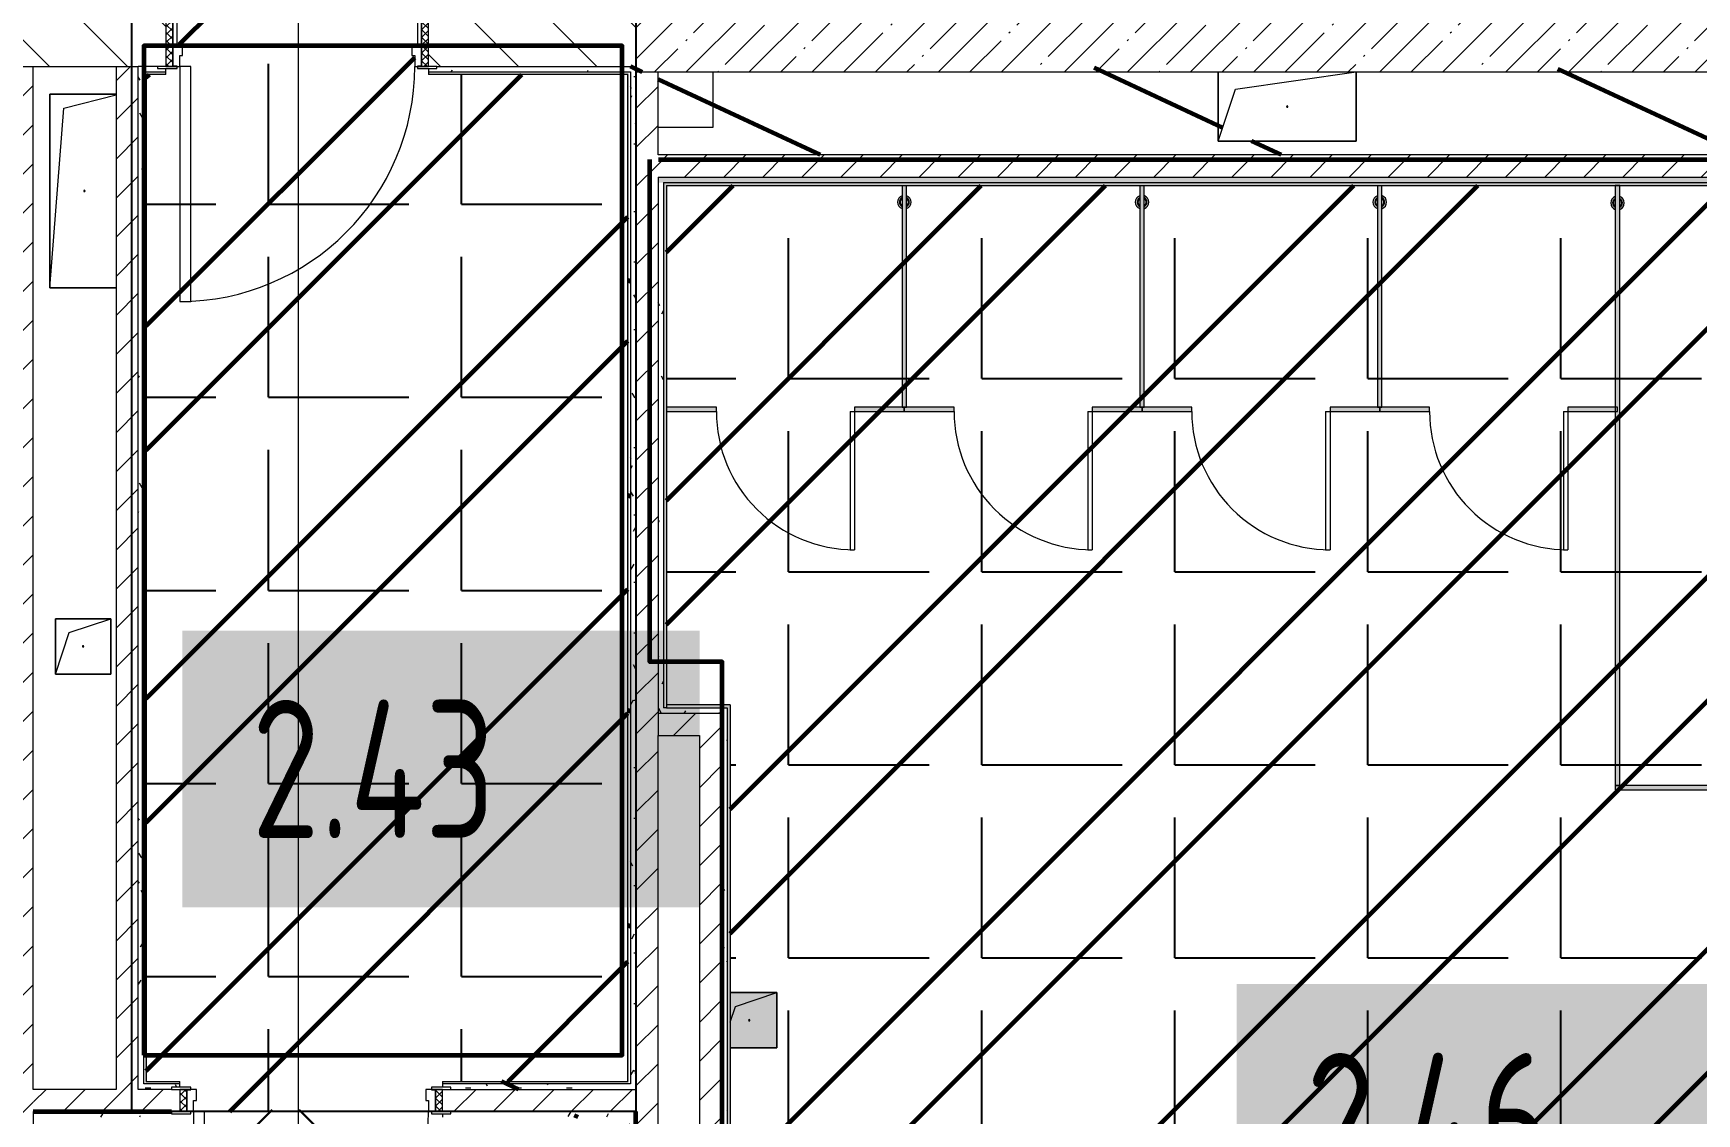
# Model space of a CAD drawing. Header units: millimetres. Extents: x -164500 to 426394, y -51911 to 102118.
# Drawn here: x 258522 to 264540, y 6611 to 10519 of the extents above; entities that cross this region are included whole.
import ezdxf
from ezdxf import colors
from ezdxf.entities.mleader import LeaderData, LeaderLine
from ezdxf.math import Vec2, Vec3

# ---------------------------------------------------------------- set-up
doc = ezdxf.new("R2010")
doc.units = ezdxf.units.MM
doc.linetypes.add('Осевая', pattern=[6350, 1270, -952.5, 3175, -952.5])
for name, color, linetype, lineweight in [('0) шлифовка', 5, 'Continuous', 60), ('1.4) Плинтус ПЛ-4', 6, 'Continuous', 60), ('196 1-3 этаж гидро изол', 6, 'Continuous', 60), ('5.2) Л-1 Линолеум', 100, 'Continuous', 30), ('9.1) Рулон', 30, 'Continuous', 30), ('A-DOOR-2', 7, 'Continuous', 5), ('A-DOOR-FRAM-2', 7, 'Continuous', 5), ('A-FLOR', 7, 'Continuous', 9), ('A-GENM', 7, 'Continuous', 9), ('A-GENM-1', 7, 'Continuous', 20), ('A-WALL', 7, 'Continuous', 5), ('I-WALL', 7, 'Continuous', 5), ('Оси', 7, 'Continuous', 9), ('Оси-2', 7, 'Осевая', 9)]:
    doc.layers.add(name, color=color, linetype=linetype, lineweight=lineweight)
doc.layers.add('1.2) плитка КР3', color=160, linetype='Continuous')
doc.layers.add('A-AREA-PATT-2', color=7, linetype='Continuous', lineweight=5, true_color=0xcde0ef, transparency=1)
for name, color, linetype, lineweight, true_color in [('A-DOOR-1', 7, 'Continuous', 5, 0xc0c0c0), ('A-DOOR-FRAM-1', 7, 'Continuous', 5, 0xc0c0c0), ('A-WALL-1', 9, 'Continuous', 5, 0x808080), ('A-WALL-FNSH-1', 9, 'Continuous', 5, 0x808080)]:
    doc.layers.add(name, color=color, linetype=linetype, lineweight=lineweight, true_color=true_color)
doc.styles.add('СПДС', font='ГОСТ тип А.ttf', dxfattribs={"width": 0.9})
pattern_1 = [(45, (148772.12, -0.94), (-70.71068, 70.71068), [])]
pattern_2 = [(0, (148772.123, -0.94), (243.84, 60.96), [20.117, -162.763, 20.117, -162.763, -975.36]), (0, (148772.123, -0.94), (243.84, 60.96), [-365.76, 20.117, -345.643, 20.117, -162.763, -426.72]), (0, (148772.123, -0.94), (243.84, 60.96), [-914.4, 20.117, -101.803, 20.117, -284.683]), (120, (148863.563, 29.54), (-174.71291, 180.691634), [20.117, -162.763, 20.117, -162.763, -975.36]), (120, (148863.563, 29.54), (-174.71291, 180.691634), [-365.76, 20.117, -345.643, 20.117, -162.763, -426.72]), (120, (148863.563, 29.54), (-174.71291, 180.691634), [-914.4, 20.117, -101.803, 20.117, -284.683]), (240, (148894.043, 151.46), (-69.12709, -241.651634), [20.117, -162.763, 20.117, -162.763, -975.36]), (240, (148894.043, 151.46), (-69.12709, -241.651634), [-365.76, 20.117, -345.643, 20.117, -162.763, -426.72]), (240, (148894.043, 151.46), (-69.12709, -241.651634), [-914.4, 20.117, -101.803, 20.117, -284.683])]

# ---------------------------------------------------------------- blocks, each defined once
blk = doc.blocks.new('GM_Отверстие прямоугольное _в плите_ - Отверстие-V354-Объем проектирования 2 этажа')
at = {"layer": 'A-GENM'}
for p, q in [((-250, -125), (-250, 125)), ((-250, 125), (-250, -125)), ((-187.5, 62.5), (250, 125)), ((250, 125), (250, -125)), ((250, -125), (250, 125)), ((-250, -125), (-187.5, 62.5)), ((250, -125), (-250, -125)), ((-250, -125), (250, -125))]:
    blk.add_line(p, q, dxfattribs=at)
for start, end in [(360, 180), (180, 360)]:
    blk.add_arc((0, 0), 2.5, start, end, dxfattribs=at)
blk = doc.blocks.new('GM_Отверстие прямоугольное _в плите_ - Отверстие-21985682-Объем проектирования 2 этажа')
at = {"layer": 'A-GENM'}
for p, q in [((-125, -350), (-125, 350)), ((-125, 350), (115, 350)), ((115, 350), (-125, 350)), ((-125, 350), (-125, -350)), ((-75, 300), (115, 347.5)), ((-125, -350), (-75, 300)), ((115, -350), (-125, -350)), ((-125, -350), (115, -350))]:
    blk.add_line(p, q, dxfattribs=at)
for start, end in [(360, 180), (180, 360)]:
    blk.add_arc((0, 0), 2.5, start, end, dxfattribs=at)
blk = doc.blocks.new('GM_Отверстие прямоугольное _в плите_ - Отверстие-21604341-Объем проектирования 2 этажа')
at = {"layer": 'A-GENM'}
for p, q in [((-100, -100), (-100, 100)), ((-100, 100), (100, 100)), ((100, 100), (-100, 100)), ((-100, 100), (-100, -100)), ((-50, 50), (100, 100)), ((100, 100), (100, -100)), ((100, -100), (100, 100)), ((-100, -100), (-50, 50)), ((100, -100), (-100, -100)), ((-100, -100), (100, -100))]:
    blk.add_line(p, q, dxfattribs=at)
for start, end in [(360, 180), (180, 360)]:
    blk.add_arc((0, 0), 2.5, start, end, dxfattribs=at)
blk = doc.blocks.new('GM_Отверстие прямоугольное _в плите_ - Отверстие-V386-Объем проектирования 2 этажа')
at = {"layer": 'A-GENM'}
for p, q in [((-69, 100), (100, 100)), ((100, 100), (-69, 100)), ((-50, 50), (100, 100)), ((100, 100), (100, -100)), ((100, -100), (100, 100)), ((-69, -7), (-50, 50)), ((100, -100), (-69, -100)), ((-69, -100), (100, -100))]:
    blk.add_line(p, q, dxfattribs=at)
for start, end in [(360, 180), (180, 360)]:
    blk.add_arc((0, 0), 2.5, start, end, dxfattribs=at)
blk = doc.blocks.new('131_Сантехническая перегородка_Дверь 5 - СД-1-V491-Объем проектирования 2 этажа')
at = {"layer": 'A-GENM'}
for points in [[(70, 8), (70, -8), (250, -8), (250, 8), (77.3, 8)], [(920.9, 8), (750, 8), (750, -8), (930, -8), (930, 8)]]:
    blk.add_hatch(color=256, dxfattribs=at).paths.add_polyline_path(points)
at = {"layer": 'A-DOOR-1'}
for p, q in [((266, 508), (250, 508)), ((250, 8), (250, 508)), ((266, 8), (266, 508)), ((266, 8), (250, 8))]:
    blk.add_line(p, q, dxfattribs=at)
blk.add_arc((250, 8), 500, 360, 90, dxfattribs=at)
at = {"layer": 'A-GENM-1'}
for p, q in [((250, 8), (70, 8)), ((70, 8), (70, -8)), ((250, -8), (250, 8)), ((930, 8), (750, 8)), ((750, 8), (750, -8)), ((930, -8), (930, 8)), ((70, -8), (250, -8)), ((750, -8), (930, -8))]:
    blk.add_line(p, q, dxfattribs=at)
blk = doc.blocks.new('131_Сантехническая перегородка_Дверь 5 - СД-1-V492-Объем проектирования 2 этажа')
at = {"layer": 'A-GENM'}
for points in [[(78, 8), (78, -8), (250, -8), (250, 8), (148.3, 8)], [(750, 8), (750, -8), (930, -8), (930, 8), (921.6, 8)]]:
    blk.add_hatch(color=256, dxfattribs=at).paths.add_polyline_path(points)
at = {"layer": 'A-DOOR-1'}
for p, q in [((266, 508), (250, 508)), ((250, 8), (250, 508)), ((266, 8), (266, 508)), ((266, 8), (250, 8))]:
    blk.add_line(p, q, dxfattribs=at)
blk.add_arc((250, 8), 500, 360, 90, dxfattribs=at)
at = {"layer": 'A-GENM-1'}
for p, q in [((250, 8), (70, 8)), ((70, 8), (70, -8)), ((250, -8), (250, 8)), ((930, 8), (750, 8)), ((750, 8), (750, -8)), ((930, -8), (930, 8)), ((70, -8), (250, -8)), ((750, -8), (930, -8))]:
    blk.add_line(p, q, dxfattribs=at)
blk = doc.blocks.new('131_Сантехническая перегородка 6 - СП-1-30839354-Объем проектирования 2 этажа')
at = {"layer": 'A-GENM'}
blk.add_hatch(color=256, dxfattribs=at).paths.add_polyline_path([(800, -8), (800, 8), (0, 8), (0, -8), (143.7, -8)])
at = {"layer": 'A-GENM', "flags": 128}
for points in [[(71.5, 8), (71.1, 8.5), (70.8, 9), (70.4, 9.5), (70, 9.9), (69.6, 10.4), (69.2, 10.8), (68.8, 11.2), (68.3, 11.6), (67.8, 12), (67.3, 12.3), (66.8, 12.7), (66.3, 13), (65.8, 13.3), (65.3, 13.6), (64.7, 13.8), (64.2, 14), (63.6, 14.3), (63, 14.4), (62.4, 14.6), (61.9, 14.7), (61.3, 14.9), (60.7, 14.9), (60.1, 15), (59.5, 15.1), (58.9, 15.1), (58.3, 15.1), (57.7, 15), (57.1, 15), (56.5, 14.9), (55.9, 14.8), (55.3, 14.7), (54.7, 14.5), (54.1, 14.4), (53.5, 14.2), (53, 13.9), (52.4, 13.7), (51.9, 13.4), (51.4, 13.2), (50.8, 12.9), (50.3, 12.5), (49.8, 12.2), (49.3, 11.8), (48.9, 11.4), (48.4, 11), (48, 10.6), (47.6, 10.2), (47.2, 9.7), (46.8, 9.3), (46.4, 8.8), (46.1, 8.3), (45.9, 8)], [(45.9, -8), (46.3, -8.5), (46.6, -9), (47, -9.5), (47.4, -9.9), (47.8, -10.4), (48.2, -10.8), (48.6, -11.2), (49.1, -11.6), (49.6, -12), (50, -12.3), (50.5, -12.7), (51.1, -13), (51.6, -13.3), (52.1, -13.6), (52.7, -13.8), (53.2, -14), (53.8, -14.3), (54.4, -14.4), (54.9, -14.6), (55.5, -14.7), (56.1, -14.9), (56.7, -14.9), (57.3, -15), (57.9, -15.1), (58.5, -15.1), (59.1, -15.1), (59.7, -15), (60.3, -15), (60.9, -14.9), (61.5, -14.8), (62.1, -14.7), (62.7, -14.5), (63.3, -14.4), (63.8, -14.2), (64.4, -13.9), (65, -13.7), (65.5, -13.4), (66, -13.2), (66.6, -12.9), (67.1, -12.5), (67.6, -12.2), (68, -11.8), (68.5, -11.4), (69, -11), (69.4, -10.6), (69.8, -10.2), (70.2, -9.7), (70.6, -9.3), (70.9, -8.8), (71.3, -8.3), (71.5, -8)]]:
    blk.add_lwpolyline(points, dxfattribs=at)
at = {"layer": 'A-GENM'}
for radius, start, end in [(24.6, 19.91127, 160.08873), (17.6, 28.97309, 151.02691), (15.1, 33.78108, 146.21892), (24.6, 199.91127, 340.08873), (17.6, 208.97309, 331.02691), (15.1, 213.78108, 326.21892)]:
    blk.add_arc((58.7, 0), radius, start, end, dxfattribs=at)
at = {"layer": 'A-GENM-1'}
for p, q in [((800, 8), (0, 8)), ((0, 8), (0, -8)), ((800, -8), (800, 8)), ((0, -8), (800, -8))]:
    blk.add_line(p, q, dxfattribs=at)
blk = doc.blocks.new('131_Сантехническая перегородка 7 - СП-1-30858579-Объем проектирования 2 этажа')
at = {"layer": 'A-GENM'}
blk.add_hatch(color=256, dxfattribs=at).paths.add_polyline_path([(2165.9, -8), (2165.9, 8), (-4.1, 8), (-4.1, -8), (1166.2, -8)])
at = {"layer": 'A-GENM', "flags": 128}
for points in [[(71.5, 8), (71.1, 8.5), (70.8, 9), (70.4, 9.5), (70, 9.9), (69.6, 10.4), (69.2, 10.8), (68.8, 11.2), (68.3, 11.6), (67.8, 12), (67.3, 12.3), (66.8, 12.7), (66.3, 13), (65.8, 13.3), (65.3, 13.6), (64.7, 13.8), (64.2, 14), (63.6, 14.3), (63, 14.4), (62.4, 14.6), (61.9, 14.7), (61.3, 14.9), (60.7, 14.9), (60.1, 15), (59.5, 15.1), (58.9, 15.1), (58.3, 15.1), (57.7, 15), (57.1, 15), (56.5, 14.9), (55.9, 14.8), (55.3, 14.7), (54.7, 14.5), (54.1, 14.4), (53.5, 14.2), (53, 13.9), (52.4, 13.7), (51.9, 13.4), (51.4, 13.2), (50.8, 12.9), (50.3, 12.5), (49.8, 12.2), (49.3, 11.8), (48.9, 11.4), (48.4, 11), (48, 10.6), (47.6, 10.2), (47.2, 9.7), (46.8, 9.3), (46.4, 8.8), (46.1, 8.3), (45.9, 8)], [(45.9, -8), (46.3, -8.5), (46.6, -9), (47, -9.5), (47.4, -9.9), (47.8, -10.4), (48.2, -10.8), (48.6, -11.2), (49.1, -11.6), (49.6, -12), (50, -12.3), (50.5, -12.7), (51.1, -13), (51.6, -13.3), (52.1, -13.6), (52.7, -13.8), (53.2, -14), (53.8, -14.3), (54.4, -14.4), (54.9, -14.6), (55.5, -14.7), (56.1, -14.9), (56.7, -14.9), (57.3, -15), (57.9, -15.1), (58.5, -15.1), (59.1, -15.1), (59.7, -15), (60.3, -15), (60.9, -14.9), (61.5, -14.8), (62.1, -14.7), (62.7, -14.5), (63.3, -14.4), (63.8, -14.2), (64.4, -13.9), (65, -13.7), (65.5, -13.4), (66, -13.2), (66.6, -12.9), (67.1, -12.5), (67.6, -12.2), (68, -11.8), (68.5, -11.4), (69, -11), (69.4, -10.6), (69.8, -10.2), (70.2, -9.7), (70.6, -9.3), (70.9, -8.8), (71.3, -8.3), (71.5, -8)]]:
    blk.add_lwpolyline(points, dxfattribs=at)
at = {"layer": 'A-GENM'}
for radius, start, end in [(24.6, 19.91127, 160.08873), (17.6, 28.97309, 151.02691), (15.1, 33.78108, 146.21892), (24.6, 199.91127, 340.08873), (17.6, 208.97309, 331.02691), (15.1, 213.78108, 326.21892)]:
    blk.add_arc((58.7, 0), radius, start, end, dxfattribs=at)
at = {"layer": 'A-GENM-1'}
for p, q in [((2165.9, 8), (-4.1, 8)), ((-4.1, 8), (-4.1, -8)), ((2165.9, -8), (2165.9, 8)), ((-4.1, -8), (2165.9, -8))]:
    blk.add_line(p, q, dxfattribs=at)
blk = doc.blocks.new('131_Сантехническая перегородка_Дверь МГН - СД-1-30883454-Объем проектирования 2 этажа')
at = {"layer": 'A-GENM'}
for points in [[(-350.5, 8), (-370, 8), (-370, -8), (10, -8), (10, 8), (-335.4, 8)], [(1390, 8), (1010, 8), (1010, -8), (1390, -8)]]:
    blk.add_hatch(color=256, dxfattribs=at).paths.add_polyline_path(points)
at = {"layer": 'A-DOOR-1'}
for p, q in [((10, 1008), (26, 1008)), ((10, 8), (10, 1008)), ((26, 8), (26, 1008)), ((10, 8), (26, 8))]:
    blk.add_line(p, q, dxfattribs=at)
blk.add_arc((10, 8), 1000, 360, 90, dxfattribs=at)
at = {"layer": 'A-GENM-1'}
for p, q in [((10, 8), (-370, 8)), ((-370, 8), (-370, -8)), ((10, -8), (10, 8)), ((1390, 8), (1010, 8)), ((1010, 8), (1010, -8)), ((1390, -8), (1390, 8)), ((-370, -8), (10, -8)), ((1010, -8), (1390, -8))]:
    blk.add_line(p, q, dxfattribs=at)

msp = doc.modelspace()

# ---------------------------------------------------------------- hatches: boundary and pattern name
at = {"layer": '0) шлифовка', "true_color": 0x2776bb}
h = msp.add_hatch(dxfattribs=at)
h.set_pattern_fill('ANSI31', color=152, scale=222, angle=110)
h.set_pattern_definition([(155, (191173.1, 26480), (-297.8825, -638.811), [])])
h.paths.add_polyline_path([(269961.123, 10600), (269961.123, 10620), (260702.123, 10620), (260702.123, 10600)], flags=16)
h.paths.add_polyline_path([(260002.123, 6708), (260002.123, 6729), (259962.123, 6729), (259962.123, 6708)], flags=16)
h.paths.add_polyline_path([(259952.123, 10600), (259952.123, 10400), (259982.123, 10400), (260702.123, 10400), (268022.123, 10380), (267572.123, 10380), (267572.123, 10080), (260782.123, 10080), (260782.123, 10380), (260682.123, 10380), (260682.123, 6700), (260032.123, 6700), (260002.123, 6700), (260002.123, 6620), (260032.123, 6620), (260682.123, 6600), (260002.123, 6600), (259952.123, 6615), (259952.123, 6660), (259942.123, 6660), (259942.123, 6700), (259977.123, 6700), (260002.123, 6700), (260002.123, 6729), (260673.123, 6729), (260673.123, 10371), (259952.123, 10371), (259894.981, 10401), (259902.123, 10401), (259902.123, 10440), (259892.123, 10440), (259892.123, 10480), (259912.123, 10600)], flags=17)
h.paths.add_polyline_path([(259927.123, 10400), (259952.123, 10400), (260682.123, 10380), (259952.123, 10380), (259927.123, 10400), (259912.123, 10400), (259912.123, 10401), (259927.123, 10600)], flags=16)
h.paths.add_polyline_path([(259977.123, 6700), (259977.123, 6620), (259962.123, 6620), (259962.123, 6621), (259976.934, 6699), (259962.123, 6699), (259962.123, 6700)], flags=16)
h.paths.add_polyline_path([(259977.123, 6620), (259977.123, 6621), (259962.123, 6621), (259962.123, 6620)], flags=0)
h.paths.add_polyline_path([(262808.234, 10130), (262870.734, 10317.5), (263308.234, 10380), (263308.234, 10130)], flags=16)
h.paths.add_polyline_path([(263055.734, 10255, -1), (263060.734, 10255, -1)], flags=0)
h.paths.add_polyline_path([(264667.123, 10130), (264729.623, 10317.5), (265167.123, 10380), (265167.123, 10130)], flags=16)
h.paths.add_polyline_path([(264914.623, 10255, -1), (264919.623, 10255, -1)], flags=0)
h.paths.add_polyline_path([(267677.123, 8562.5), (267927.123, 8562.5), (267927.123, 8312.5), (267677.123, 8312.5)], flags=16)
h.paths.add_polyline_path([(267799.623, 8437.5, -1), (267804.623, 8437.5, -1)], flags=0)
at = {"layer": '1.2) плитка КР3'}
h = msp.add_hatch(dxfattribs=at)
h.set_pattern_fill('ANGLE', color=256, scale=100)
h.set_pattern_definition([(0, (241211.1, 10599.06), (0, 698.5), [508, -190.5]), (90, (241211.1, 10599.06), (-698.5, 4e-14), [508, -190.5])])
h.paths.add_polyline_path([(259902.123, 10439.059), (259892.123, 10439.059), (259892.123, 10479.059), (259912.123, 10479.059), (259912.123, 10599.059), (259042.123, 10599.059), (259042.123, 10479.059), (259062.123, 10479.059), (259062.123, 10439.059), (259050.123, 10391.059), (259002.123, 10391.059), (259002.123, 10370.059), (258931.123, 10370.059), (258931.123, 6728.059), (259052.123, 6728.059), (259107.361, 6699.059), (259112.123, 6699.059), (259112.123, 6659.059), (259102.123, 6619.059), (259952.123, 6619.059), (259952.123, 6659.059), (259942.123, 6659.059), (259942.123, 6699.059), (259962.123, 6699.059), (259962.123, 6707.059), (260002.123, 6707.059), (260002.123, 6728.059), (260673.123, 6728.059), (260673.123, 10370.059), (259952.123, 10370.059), (259894.981, 10400.059), (259902.123, 10400.059)])
h = msp.add_hatch(dxfattribs=at)
h.set_pattern_fill('ANGLE', color=256, scale=100)
h.set_pattern_definition([(0, (243093.1, 9968.06), (0, 698.5), [508, -190.5]), (90, (243093.1, 9968.06), (-698.5, 4e-14), [508, -190.5])])
h.paths.add_polyline_path([(267541.123, 9968.059), (260813.123, 9968.059), (260813.123, 8090.059), (261043.123, 8090.059), (261043.123, 5860.059), (261863.123, 5860.059), (261863.123, 5660.059), (264443.123, 5660.059), (264443.123, 5430.059), (266152.123, 5430.059), (266152.123, 5407.059), (266192.123, 5407.059), (266192.123, 5399.059), (266192.123, 5259.059), (266212.123, 5259.059), (266212.123, 5219.059), (266202.123, 5179.059), (267152.123, 5179.059), (267152.123, 5219.059), (267142.123, 5219.059), (267142.123, 5259.059), (267162.123, 5259.059), (267162.123, 5399.059), (267162.123, 5407.059), (267202.123, 5407.059), (267202.123, 5419.059), (267202.123, 5430.059), (267541.123, 5430.059)])
at = {"layer": '196 1-3 этаж гидро изол'}
h = msp.add_hatch(dxfattribs=at)
h.set_pattern_fill('ANSI32', color=256, scale=100)
h.set_pattern_definition([(45, (241211.1, 10599.1), (-673.52, 673.52), []), (45, (241660.1, 10599.1), (-673.52, 673.52), [])])
h.paths.add_polyline_path([(259902.123, 10439.059), (259892.123, 10439.059), (259892.123, 10479.059), (259912.123, 10479.059), (259912.123, 10599.059), (259042.123, 10599.059), (259042.123, 10479.059), (259062.123, 10479.059), (259062.123, 10439.059), (259050.123, 10391.059), (259002.123, 10391.059), (259002.123, 10370.059), (258931.123, 10370.059), (258931.123, 6728.059), (259052.123, 6728.059), (259107.361, 6699.059), (259112.123, 6699.059), (259112.123, 6659.059), (259102.123, 6619.059), (259952.123, 6619.059), (259952.123, 6659.059), (259942.123, 6659.059), (259942.123, 6699.059), (259962.123, 6699.059), (259962.123, 6707.059), (260002.123, 6707.059), (260002.123, 6728.059), (260673.123, 6728.059), (260673.123, 10370.059), (259952.123, 10370.059), (259894.981, 10400.059), (259902.123, 10400.059)])
h = msp.add_hatch(dxfattribs=at)
h.set_pattern_fill('ANSI32', color=256, scale=100)
h.set_pattern_definition([(45, (243093.1, 9968.1), (-673.52, 673.52), []), (45, (243542.1, 9968.1), (-673.52, 673.52), [])])
h.paths.add_polyline_path([(267541.123, 9968.059), (260813.123, 9968.059), (260813.123, 8090.059), (261043.123, 8090.059), (261043.123, 5860.059), (261863.123, 5860.059), (261863.123, 5660.059), (264443.123, 5660.059), (264443.123, 5430.059), (266152.123, 5430.059), (266152.123, 5407.059), (266192.123, 5407.059), (266192.123, 5399.059), (266192.123, 5259.059), (266212.123, 5259.059), (266212.123, 5219.059), (266202.123, 5179.059), (267152.123, 5179.059), (267152.123, 5219.059), (267142.123, 5219.059), (267142.123, 5259.059), (267162.123, 5259.059), (267162.123, 5399.059), (267162.123, 5407.059), (267202.123, 5407.059), (267202.123, 5419.059), (267202.123, 5430.059), (267541.123, 5430.059)])
at = {"layer": '5.2) Л-1 Линолеум'}
h = msp.add_hatch(dxfattribs=at)
h.set_pattern_fill('ANSI37', color=256, scale=300)
h.set_pattern_definition([(45, (205553.1, 26879), (-673.519, 673.519), []), (135, (205553.1, 26879), (-673.519, -673.519), [])])
h.paths.add_polyline_path([(260681.123, 6625.74), (258543.123, 6625.74), (258543.123, 5181.74), (258543.123, 197.74), (261281.123, 197.74), (261281.123, 547.74), (261663.123, 547.74), (261663.123, 197.74), (263951.123, 197.74), (263951.123, 547.74), (264423.123, 547.74), (264423.123, 197.74), (268102.123, 197.74), (268102.123, 1496.74), (268102.123, 1551.74), (268062.123, 1551.74), (268062.123, 1496.74), (268054.123, 1496.74), (268054.123, 1566.74), (268062.123, 1601.74), (268102.123, 1601.74), (268102.123, 2901.74), (268062.123, 2901.74), (268062.123, 2936.74), (268054.123, 2936.74), (268054.123, 3006.74), (268062.123, 3006.74), (268062.123, 2951.74), (268102.123, 2951.74), (268102.123, 3006.74), (268102.123, 5185.74), (267202.123, 5185.74), (260681.123, 5185.74)])
at = {"layer": 'A-AREA-PATT-2'}
h = msp.add_hatch(color=256, dxfattribs=at)
h.paths.add_polyline_path([(258926.623, 6723.559), (259052.123, 6723.559), (259051.731, 6728.059), (258931.123, 6728.059), (258931.123, 10370.059), (259002.123, 10370.059), (259001.461, 10374.559), (258926.623, 10374.559), (258926.623, 6725.184)])
h.paths.add_polyline_path([(260677.623, 6723.559), (260677.623, 10374.559), (259952.123, 10374.559), (259952.515, 10370.059), (260673.123, 10370.059), (260673.123, 6728.059), (260002.123, 6728.059), (260002.123, 6723.559), (260673.123, 6723.559)])
h = msp.add_hatch(color=256, dxfattribs=at)
h.paths.add_polyline_path([(261155.577, 6849.059), (261212.123, 6849.059), (261212.123, 7049.059), (261043.123, 7049.059), (261043.123, 6849.059)])
h.paths.add_polyline_path([(264261.123, 9883.278), (264267.587, 9885.378), (264276.527, 9897.682), (264274.309, 9915.943), (264265.549, 9925.857), (264261.123, 9925.194), (264261.123, 9917.043), (264264.556, 9914.069), (264268.194, 9905.286), (264261.123, 9885.378)])
h.paths.add_polyline_path([(266001.623, 9883.278), (266008.087, 9885.378), (266017.027, 9897.682), (266014.809, 9915.943), (266006.049, 9925.857), (266001.623, 9925.194), (266001.623, 9917.043), (266005.056, 9914.069), (266008.694, 9905.286), (266001.623, 9885.378)])
h.paths.add_polyline_path([(265985.623, 9883.278), (265985.623, 9893.529), (265982.19, 9896.503), (265978.552, 9905.286), (265985.623, 9927.295), (265979.159, 9925.194), (265970.22, 9912.89), (265972.438, 9894.629), (265981.198, 9884.715)])
h.paths.add_polyline_path([(264245.123, 9883.278), (264245.123, 9893.529), (264241.69, 9896.503), (264238.052, 9905.286), (264245.123, 9927.295), (264238.659, 9925.194), (264229.72, 9912.89), (264231.938, 9894.629), (264240.698, 9884.715)])
h.paths.add_polyline_path([(261665.123, 9886.357), (261665.123, 9896.608), (261662.466, 9897.709), (261658.052, 9908.366), (261665.123, 9930.374), (261658.659, 9928.274), (261649.72, 9915.97), (261651.938, 9897.709), (261660.698, 9887.795)])
h.paths.add_polyline_path([(263385.123, 9886.357), (263385.123, 9896.608), (263382.466, 9897.709), (263378.052, 9908.366), (263385.123, 9930.374), (263378.659, 9928.274), (263369.72, 9915.97), (263371.938, 9897.709), (263380.698, 9887.795)])
h.paths.add_polyline_path([(262525.123, 9886.357), (262525.123, 9896.608), (262522.466, 9897.709), (262518.052, 9908.366), (262525.123, 9930.374), (262518.659, 9928.274), (262509.72, 9915.97), (262511.938, 9897.709), (262520.698, 9887.795)])
h.paths.add_polyline_path([(261681.123, 9886.357), (261687.587, 9888.458), (261696.527, 9900.762), (261694.309, 9919.023), (261685.549, 9928.937), (261681.123, 9928.274), (261681.123, 9920.123), (261684.556, 9917.149), (261688.194, 9908.366), (261681.123, 9888.458)])
h.paths.add_polyline_path([(262541.123, 9886.357), (262547.587, 9888.458), (262556.527, 9900.762), (262554.309, 9919.023), (262545.549, 9928.937), (262541.123, 9928.274), (262541.123, 9920.123), (262544.556, 9917.149), (262548.194, 9908.366), (262541.123, 9888.458)])
h.paths.add_polyline_path([(263401.123, 9886.357), (263407.587, 9888.458), (263416.527, 9900.762), (263414.309, 9919.023), (263405.549, 9928.937), (263401.123, 9928.274), (263401.123, 9920.123), (263404.556, 9917.149), (263408.194, 9908.366), (263401.123, 9888.458)])
at = {"layer": 'A-DOOR-2'}
h = msp.add_hatch(dxfattribs=at)
h.set_pattern_fill('FP_33', color=256, angle=180, style=0, pattern_type=2)
h.set_pattern_definition([(315, (257663.212, 10334.374), (14.14214, 14.14214), []), (45, (257663.212, 10334.374), (-14.14214, 14.14214), [])])
h.paths.add_polyline_path([(259027.123, 10399.059), (259027.123, 10599.059), (259002.123, 10599.059), (259002.123, 10399.059)])
h = msp.add_hatch(dxfattribs=at)
h.set_pattern_fill('FP_35', color=256, angle=180, style=0, pattern_type=2)
h.set_pattern_definition([(315, (257713.212, 6554.374), (14.14214, 14.14214), []), (45, (257713.212, 6554.374), (-14.14214, 14.14214), [])])
h.paths.add_polyline_path([(259052.123, 6619.059), (259077.123, 6620.039), (259077.123, 6699.059), (259052.123, 6699.059)])
at = {"layer": 'A-DOOR-FRAM-2'}
h = msp.add_hatch(dxfattribs=at)
h.set_pattern_fill('FP_34', color=256, angle=180, style=0, pattern_type=2)
h.set_pattern_definition([(225, (259786.007, 10334.374), (14.1421, -14.1421), []), (315, (259786.007, 10334.374), (14.1421, 14.1421), [])])
h.paths.add_polyline_path([(259927.123, 10399.059), (259952.123, 10400.492), (259952.123, 10599.059), (259927.123, 10599.059), (259927.123, 10400.059)])
h = msp.add_hatch(dxfattribs=at)
h.set_pattern_fill('FP_36', color=256, angle=180, style=0, pattern_type=2)
h.set_pattern_definition([(225, (259836.007, 6554.374), (14.1421, -14.1421), []), (315, (259836.007, 6554.374), (14.1421, 14.1421), [])])
h.paths.add_polyline_path([(259977.123, 6619.059), (260002.123, 6619.059), (260002.123, 6699.059), (259977.123, 6698.323), (259977.123, 6619.795)])
at = {"layer": 'I-WALL'}
h = msp.add_hatch(dxfattribs=at)
h.set_pattern_fill('FP_23', color=256, style=0, pattern_type=2)
h.set_pattern_definition([(135, (148772.12, -0.94), (-141.42136, -141.42136), [])])
h.paths.add_polyline_path([(269942.213, 10399.059), (269982.123, 10399.059), (269982.123, 10599.059), (268102.123, 10599.059), (268102.123, 10399.059), (269580.845, 10399.059)])
h.paths.add_polyline_path([(260458.226, 10399.059), (260702.123, 10399.059), (260702.123, 10599.059), (259952.123, 10599.059), (259952.123, 10399.059), (260450.736, 10399.059)])
h.paths.add_polyline_path([(258822.123, 10399.059), (259002.123, 10399.059), (259002.123, 10599.059), (257877.123, 10599.059), (257877.123, 10399.059), (258739.83, 10399.059)])
h.paths.add_polyline_path([(256122.123, 10399.059), (256477.123, 10399.059), (256477.123, 10599.059), (256122.123, 10599.059)])
h = msp.add_hatch(dxfattribs=at)
h.set_pattern_fill('FP_1', color=256, style=0, pattern_type=2)
h.set_pattern_definition([(45, (148772.12, -0.94), (-114.04925, 114.04925), []), (45, (148886.17, -0.94), (-114.04925, 114.04925), [201.612, -40.322, 6.706, -33.617])])
h.paths.add_polyline_path([(261630.767, 10379.059), (268102.123, 10379.059), (268102.123, 10599.059), (260702.123, 10599.059), (260702.123, 10379.059), (261497.529, 10379.059)])
h = msp.add_hatch(dxfattribs=at)
h.set_pattern_fill('FP_22', color=256, style=0, pattern_type=2)
h.set_pattern_definition(pattern_1)
h.paths.add_polyline_path([(258522.123, 99.059), (258522.123, 3754.059), (258442.123, 3754.059), (258442.123, 99.059)])
h.paths.add_polyline_path([(258522.123, 5154.059), (258522.123, 10399.059), (258442.123, 10399.059), (258442.123, 5154.059), (258492.123, 5154.059)])
h = msp.add_hatch(dxfattribs=at)
h.set_pattern_fill('FP_22', color=256, style=0, pattern_type=2)
h.set_pattern_definition(pattern_1)
h.paths.add_polyline_path([(258822.123, 6699.059), (258902.123, 6699.059), (258902.123, 10399.059), (258822.123, 10399.059), (258822.123, 6746.683)])
h = msp.add_hatch(dxfattribs=at)
h.set_pattern_fill('FP_191', color=256, style=0, pattern_type=2)
h.set_pattern_definition(pattern_2)
h.paths.add_polyline_path([(259952.123, 10379.059), (260702.123, 10379.059), (260702.123, 10399.059), (259982.123, 10398.237), (259982.123, 10391.059), (259952.123, 10391.059)])
h.paths.add_polyline_path([(259001.583, 10379.059), (259002.123, 10379.059), (259001.907, 10391.059), (258972.123, 10392.743), (258972.123, 10399.059), (258902.123, 10399.059), (258902.123, 10379.059), (258972.123, 10379.059)])
h = msp.add_hatch(dxfattribs=at)
h.set_pattern_fill('FP_191', color=256, style=0, pattern_type=2)
h.set_pattern_definition(pattern_2)
h.paths.add_polyline_path([(258902.123, 6719.059), (258922.123, 6719.059), (258922.123, 10379.059), (258902.123, 10378.006), (258902.123, 6746.683)])
h = msp.add_hatch(dxfattribs=at)
h.set_pattern_fill('FP_191', color=256, style=0, pattern_type=2)
h.set_pattern_definition(pattern_2)
h.paths.add_polyline_path([(260702.123, 6699.059), (260702.123, 10379.059), (260682.123, 10379.059), (260682.123, 6699.059)])
h = msp.add_hatch(dxfattribs=at)
h.set_pattern_fill('FP_22', color=256, style=0, pattern_type=2)
h.set_pattern_definition(pattern_1)
h.paths.add_polyline_path([(260782.123, 5399.059), (260782.123, 10379.059), (260702.123, 10379.059), (260702.123, 5399.059)])
h = msp.add_hatch(dxfattribs=at)
h.set_pattern_fill('FP_22', color=256, style=0, pattern_type=2)
h.set_pattern_definition(pattern_1)
h.paths.add_polyline_path([(267572.123, 9999.059), (267572.123, 10079.059), (260782.123, 10079.059), (260782.123, 9999.059), (267202.123, 9999.059)])
h = msp.add_hatch(dxfattribs=at)
h.set_pattern_fill('FP_191', color=256, style=0, pattern_type=2)
h.set_pattern_definition(pattern_2)
h.paths.add_polyline_path([(263076.236, 9979.059), (267572.123, 9979.059), (267571.774, 9999.058), (260782.123, 9999.059), (260782.123, 9979.059), (262714.869, 9979.059)])
h = msp.add_hatch(dxfattribs=at)
h.set_pattern_fill('FP_191', color=256, style=0, pattern_type=2)
h.set_pattern_definition(pattern_2)
h.paths.add_polyline_path([(260782.123, 8059.059), (260802.123, 8059.059), (260802.123, 9979.059), (260782.123, 9979.059), (260782.123, 8797.814)])
for points in [[(267552.123, 9968.059), (267552.123, 9979.059), (260802.123, 9979.059), (260802.123, 9968.059), (267549.707, 9968.059)], [(260813.123, 8079.059), (260813.123, 9968.059), (260802.123, 9968.059), (260802.123, 8079.059)], [(260984.14, 8079.059), (261043.123, 8079.059), (261043.123, 8090.059), (260813.123, 8090.059), (260813.123, 8079.059), (260982.123, 8079.059)], [(261032.123, 5849.059), (261043.123, 5849.059), (261043.123, 8079.059), (261032.123, 8079.059), (261032.123, 5891.074)]]:
    msp.add_hatch(color=256, dxfattribs=at).paths.add_polyline_path(points)
h = msp.add_hatch(dxfattribs=at)
h.set_pattern_fill('FP_191', color=256, style=0, pattern_type=2)
h.set_pattern_definition(pattern_2)
h.paths.add_polyline_path([(260802.123, 8059.059), (261032.123, 8059.059), (261032.024, 8079.059), (260802.123, 8079.059)])
h = msp.add_hatch(dxfattribs=at)
h.set_pattern_fill('FP_22', color=256, style=0, pattern_type=2)
h.set_pattern_definition(pattern_1)
h.paths.add_polyline_path([(260802.123, 7979.059), (261012.123, 7979.059), (261012.123, 8059.059), (260782.123, 8059.059), (260782.123, 7979.059)])
h = msp.add_hatch(dxfattribs=at)
h.set_pattern_fill('FP_191', color=256, style=0, pattern_type=2)
h.set_pattern_definition(pattern_2)
h.paths.add_polyline_path([(261012.123, 5829.059), (261032.123, 5829.059), (261032.123, 8059.059), (261012.123, 8059.059), (261012.123, 5892.624)])
h = msp.add_hatch(dxfattribs=at)
h.set_pattern_fill('FP_22', color=256, style=0, pattern_type=2)
h.set_pattern_definition(pattern_1)
h.paths.add_polyline_path([(260932.123, 5829.059), (261012.123, 5829.059), (261012.123, 7979.059), (260932.123, 7979.059), (260932.123, 6746.683)])
h = msp.add_hatch(dxfattribs=at)
h.set_pattern_fill('FP_22', color=256, style=0, pattern_type=2)
h.set_pattern_definition(pattern_1)
h.paths.add_polyline_path([(260697.417, 6619.059), (260702.123, 6619.059), (260702.123, 6699.059), (260002.123, 6699.059), (260002.123, 6619.059), (260682.123, 6619.059)])
h.paths.add_polyline_path([(258822.123, 6619.059), (259052.123, 6619.059), (259052.123, 6699.059), (258522.123, 6699.059), (258523.853, 6619.059), (258739.83, 6619.059)])
h = msp.add_hatch(dxfattribs=at)
h.set_pattern_fill('FP_191', color=256, style=0, pattern_type=2)
h.set_pattern_definition(pattern_2)
h.paths.add_polyline_path([(258931.123, 6699.059), (259022.123, 6699.059), (259022.123, 6707.059), (259052.123, 6707.059), (259051.853, 6719.059), (258902.123, 6719.059), (258902.123, 6699.059), (258922.123, 6699.059)])
h.paths.add_polyline_path([(260032.123, 6699.059), (260682.123, 6699.059), (260682.123, 6719.059), (260002.123, 6719.059), (260003.637, 6707.059), (260032.123, 6707.059), (260032.123, 6699.941)])
h = msp.add_hatch(dxfattribs=at)
h.set_pattern_fill('FP_191', color=256, style=0, pattern_type=2)
h.set_pattern_definition(pattern_2)
h.paths.add_polyline_path([(260702.123, 6619.059), (260682.123, 6599.059), (260702.123, 6599.059)])
h.paths.add_polyline_path([(260681.123, 6599.059), (260702.123, 6619.059), (260032.123, 6618.175), (260032.123, 6611.059), (260002.123, 6611.059), (260002.123, 6599.059), (260671.846, 6599.059)])
h.paths.add_polyline_path([(259002.123, 6599.059), (259052.123, 6599.059), (259052.123, 6611.059), (259022.123, 6611.059), (259022.123, 6619.059), (258522.123, 6619.059), (258524.285, 6599.059), (258902.123, 6599.059)])

# ---------------------------------------------------------------- linework, layer by layer
at = {"layer": '1.2) плитка КР3'}
msp.add_lwpolyline([(258878.617, 10620.059), (260702.123, 10620.059), (260702.123, 6619.059), (258878.617, 6619.059)], close=True, dxfattribs=at)
at = {"layer": '1.4) Плинтус ПЛ-4'}
for p, q in [((258522.123, 6619.059), (259022.123, 6619.059)), ((260702.123, 5179.059), (260702.123, 6619.059))]:
    msp.add_line(p, q, dxfattribs=at)
at = {"layer": '196 1-3 этаж гидро изол'}
msp.add_lwpolyline([(258922.625, 6822.618), (260652.625, 6822.618), (260652.625, 10473.618), (258922.625, 10473.618)], close=True, dxfattribs=at)
for points in [[(266122.625, 5524.618), (264413.625, 5524.618), (264402.625, 5743.618), (261833.625, 5743.618), (261833.625, 5954.618), (261013.625, 5997.996), (261013.625, 8245.757), (260752.625, 8245.757), (260752.625, 10062.618)], [(260783.625, 10062.618), (267511.625, 10062.618), (267511.625, 5513.618), (267172.625, 5501.618)]]:
    msp.add_lwpolyline(points, dxfattribs=at)
at = {"layer": 'A-DOOR-1'}
for p, q in [((259092.123, 10399.059), (259052.123, 10399.059)), ((259052.123, 10399.059), (259052.123, 9549.059)), ((259092.123, 9549.059), (259092.123, 10399.059)), ((259052.123, 9549.059), (259092.123, 9549.059)), ((259142.123, 6619.059), (259102.123, 6619.059)), ((259102.123, 6619.059), (259102.123, 5769.059)), ((259142.123, 5769.059), (259142.123, 6619.059))]:
    msp.add_line(p, q, dxfattribs=at)
for centre in [(259052.123, 10399.059), (259102.123, 6619.059)]:
    msp.add_arc(centre, 850, 270, 0, dxfattribs=at)
at = {"layer": 'A-DOOR-FRAM-1'}
for p, q in [((259002.123, 10599.059), (259002.123, 10399.059)), ((259027.123, 10399.059), (259027.123, 10599.059)), ((259027.123, 10599.059), (259027.123, 10479.059)), ((259042.123, 10479.059), (259042.123, 10599.059)), ((259912.123, 10599.059), (259912.123, 10479.059)), ((259927.123, 10599.059), (259927.123, 10399.059)), ((259927.123, 10479.059), (259927.123, 10599.059)), ((259952.123, 10399.059), (259952.123, 10599.059)), ((259062.123, 10479.059), (259027.123, 10479.059)), ((259027.123, 10479.059), (259027.123, 10399.059)), ((259027.123, 10479.059), (259042.123, 10479.059)), ((259062.123, 10439.059), (259062.123, 10479.059)), ((259927.123, 10479.059), (259892.123, 10479.059)), ((259892.123, 10479.059), (259892.123, 10439.059)), ((259912.123, 10479.059), (259927.123, 10479.059)), ((259927.123, 10399.059), (259927.123, 10479.059)), ((259052.123, 10399.059), (259052.123, 10439.059)), ((259052.123, 10439.059), (259062.123, 10439.059)), ((259892.123, 10439.059), (259902.123, 10439.059)), ((259902.123, 10439.059), (259902.123, 10399.059)), ((259042.123, 10399.059), (258972.123, 10399.059)), ((258972.123, 10399.059), (258972.123, 10391.059)), ((258972.123, 10391.059), (259042.123, 10391.059)), ((259002.123, 10399.059), (259027.123, 10399.059)), ((259042.123, 10400.059), (259027.123, 10400.059)), ((259027.123, 10400.059), (259027.123, 10399.059)), ((259027.123, 10399.059), (259052.123, 10399.059)), ((259027.123, 10399.059), (259042.123, 10399.059)), ((259042.123, 10399.059), (259042.123, 10400.059)), ((259042.123, 10391.059), (259042.123, 10399.059)), ((259902.123, 10399.059), (259927.123, 10399.059)), ((259912.123, 10400.059), (259912.123, 10399.059)), ((259927.123, 10400.059), (259912.123, 10400.059)), ((259912.123, 10399.059), (259927.123, 10399.059)), ((259912.123, 10399.059), (259912.123, 10391.059)), ((259982.123, 10399.059), (259912.123, 10399.059)), ((259912.123, 10391.059), (259982.123, 10391.059)), ((259927.123, 10399.059), (259927.123, 10400.059)), ((259927.123, 10399.059), (259952.123, 10399.059)), ((259982.123, 10391.059), (259982.123, 10399.059)), ((259092.123, 6707.059), (259022.123, 6707.059)), ((259022.123, 6707.059), (259022.123, 6699.059)), ((259022.123, 6699.059), (259092.123, 6699.059)), ((259077.123, 6699.059), (259052.123, 6699.059)), ((259052.123, 6699.059), (259052.123, 6619.059)), ((259112.123, 6699.059), (259077.123, 6699.059)), ((259077.123, 6699.059), (259077.123, 6619.059)), ((259077.123, 6619.059), (259077.123, 6699.059)), ((259092.123, 6699.059), (259077.123, 6699.059)), ((259077.123, 6699.059), (259077.123, 6698.059)), ((259077.123, 6698.059), (259092.123, 6698.059)), ((259092.123, 6699.059), (259092.123, 6707.059)), ((259092.123, 6698.059), (259092.123, 6699.059)), ((259112.123, 6659.059), (259112.123, 6699.059)), ((259977.123, 6699.059), (259942.123, 6699.059)), ((259942.123, 6699.059), (259942.123, 6659.059)), ((259962.123, 6707.059), (259962.123, 6699.059)), ((260032.123, 6707.059), (259962.123, 6707.059)), ((259962.123, 6699.059), (259962.123, 6698.059)), ((259977.123, 6699.059), (259962.123, 6699.059)), ((259962.123, 6699.059), (260032.123, 6699.059)), ((259962.123, 6698.059), (259977.123, 6698.059)), ((259977.123, 6619.059), (259977.123, 6699.059)), ((259977.123, 6699.059), (259977.123, 6619.059)), ((260002.123, 6699.059), (259977.123, 6699.059)), ((259977.123, 6698.059), (259977.123, 6699.059)), ((260002.123, 6619.059), (260002.123, 6699.059)), ((260032.123, 6699.059), (260032.123, 6707.059)), ((259092.123, 6620.059), (259077.123, 6620.059)), ((259077.123, 6620.059), (259077.123, 6619.059)), ((259092.123, 6619.059), (259092.123, 6620.059)), ((259102.123, 6619.059), (259102.123, 6659.059)), ((259102.123, 6659.059), (259112.123, 6659.059)), ((259942.123, 6659.059), (259952.123, 6659.059)), ((259952.123, 6659.059), (259952.123, 6619.059)), ((259962.123, 6620.059), (259962.123, 6619.059)), ((259977.123, 6620.059), (259962.123, 6620.059)), ((259977.123, 6619.059), (259977.123, 6620.059)), ((259092.123, 6619.059), (259022.123, 6619.059)), ((259022.123, 6619.059), (259022.123, 6611.059)), ((259022.123, 6611.059), (259092.123, 6611.059)), ((259052.123, 6619.059), (259077.123, 6619.059)), ((259077.123, 6619.059), (259102.123, 6619.059)), ((259077.123, 6619.059), (259092.123, 6619.059)), ((259092.123, 6611.059), (259092.123, 6619.059)), ((259952.123, 6619.059), (259977.123, 6619.059)), ((259962.123, 6619.059), (259977.123, 6619.059)), ((259962.123, 6619.059), (259962.123, 6611.059)), ((260032.123, 6619.059), (259962.123, 6619.059)), ((259962.123, 6611.059), (260032.123, 6611.059)), ((259977.123, 6619.059), (260002.123, 6619.059)), ((260032.123, 6611.059), (260032.123, 6619.059))]:
    msp.add_line(p, q, dxfattribs=at)
at = {"layer": 'A-FLOR'}
for p, q in [((260982.123, 10180), (260982.123, 10380)), ((260982.123, 10179.059), (260982.123, 10379.059)), ((260782.123, 10180), (260982.123, 10180)), ((260782.123, 10179.059), (260982.123, 10179.059)), ((259142.123, 6620), (259952.123, 6620)), ((259142.123, 6619.059), (259952.123, 6619.059))]:
    msp.add_line(p, q, dxfattribs=at)
at = {"layer": 'A-WALL'}
for p, q in [((260702.123, 10599.059), (260702.123, 6699.059)), ((258902.123, 6699.059), (258902.123, 10399.059)), ((258972.123, 10399.059), (258902.123, 10399.059)), ((259982.123, 10399.059), (260702.123, 10399.059)), ((260782.123, 9999.059), (260782.123, 7979.059)), ((260802.123, 9979.059), (267552.123, 9979.059)), ((260802.123, 9979.059), (260802.123, 8079.059)), ((261032.123, 8059.059), (261032.123, 5849.059)), ((259022.123, 6699.059), (258902.123, 6699.059)), ((260032.123, 6699.059), (260702.123, 6699.059)), ((258522.123, 6619.059), (258522.123, 5209.059)), ((260032.123, 6619.059), (260702.123, 6619.059))]:
    msp.add_line(p, q, dxfattribs=at)
at = {"layer": 'A-WALL-1'}
for p, q in [((258422.123, 10399.059), (258902.123, 10399.059)), ((258522.123, 6699.059), (258522.123, 10399.059)), ((258822.123, 10399.059), (258822.123, 6699.059)), ((259002.123, 10379.059), (259002.123, 10391.059)), ((259952.123, 10391.059), (259952.123, 10379.059)), ((260702.123, 10379.059), (268022.123, 10379.059)), ((260782.123, 10079.059), (260782.123, 10379.059)), ((267572.123, 10079.059), (260782.123, 10079.059)), ((260782.123, 9999.059), (267572.123, 9999.059)), ((260813.123, 8079.059), (260802.123, 8079.059)), ((261012.123, 8059.059), (260782.123, 8059.059)), ((261012.123, 5829.059), (261012.123, 8059.059)), ((260782.123, 5399.059), (260782.123, 7979.059)), ((260782.123, 7979.059), (260932.123, 7979.059)), ((260932.123, 7979.059), (260932.123, 5829.059)), ((258822.123, 6699.059), (258522.123, 6699.059)), ((259052.123, 6707.059), (259052.123, 6719.059)), ((260002.123, 6719.059), (260002.123, 6707.059)), ((260002.123, 6611.059), (260002.123, 6599.059))]:
    msp.add_line(p, q, dxfattribs=at)
at = {"layer": 'A-WALL-FNSH-1'}
for p, q in [((260813.123, 9968.059), (267541.123, 9968.059)), ((260813.123, 9968.059), (260813.123, 8079.059)), ((261043.123, 8090.059), (260813.123, 8090.059)), ((260813.123, 8079.059), (261032.123, 8079.059)), ((261032.123, 8079.059), (261032.123, 8059.059)), ((261043.123, 8090.059), (261043.123, 5849.059))]:
    msp.add_line(p, q, dxfattribs=at)
at = {"layer": 'I-WALL'}
for p, q in [((258922.123, 10379.059), (259002.123, 10379.059)), ((258922.123, 6719.059), (258922.123, 10379.059)), ((259002.123, 10370.059), (258931.123, 10370.059)), ((258931.123, 10370.059), (258931.123, 6728.059)), ((259002.123, 10370.059), (259002.123, 10379.059)), ((259952.123, 10379.059), (260682.123, 10379.059)), ((259952.123, 10379.059), (259952.123, 10370.059)), ((260673.123, 10370.059), (259952.123, 10370.059)), ((260673.123, 6728.059), (260673.123, 10370.059)), ((260682.123, 10379.059), (260682.123, 6719.059)), ((259052.123, 6719.059), (258922.123, 6719.059)), ((258931.123, 6728.059), (259052.123, 6728.059)), ((259052.123, 6719.059), (259052.123, 6728.059)), ((260002.123, 6728.059), (260673.123, 6728.059)), ((260002.123, 6728.059), (260002.123, 6719.059)), ((260682.123, 6719.059), (260002.123, 6719.059))]:
    msp.add_line(p, q, dxfattribs=at)
at = {"layer": 'Оси'}
msp.add_lwpolyline([(259482.123, -1907.2), (259482.123, 3092.8), (259482.123, 17027.345), (259482.123, 22027.345)], dxfattribs=at)
at = {"layer": 'Оси-2'}
msp.add_line((259482.123, 3093.741), (259482.123, 17028.287), dxfattribs=at)

# ---------------------------------------------------------------- block references
at = {"layer": 'A-GENM'}
for name, p in [('GM_Отверстие прямоугольное _в плите_ - Отверстие-V354-Объем проектирования 2 этажа', (263058.234, 10254.059)), ('GM_Отверстие прямоугольное _в плите_ - Отверстие-21985682-Объем проектирования 2 этажа', (258707.123, 9948.679)), ('GM_Отверстие прямоугольное _в плите_ - Отверстие-21604341-Объем проектирования 2 этажа', (258702.172, 8301.49)), ('GM_Отверстие прямоугольное _в плите_ - Отверстие-V386-Объем проектирования 2 этажа', (261112.123, 6949.059))]:
    msp.add_blockref(name, p, dxfattribs=at)
for name, p, rotation in [('131_Сантехническая перегородка 6 - СП-1-30839354-Объем проектирования 2 этажа', (261673.123, 9967.059), 270.0000000000007), ('131_Сантехническая перегородка 6 - СП-1-30839354-Объем проектирования 2 этажа', (262533.123, 9967.059), 270.0000000000007), ('131_Сантехническая перегородка 6 - СП-1-30839354-Объем проектирования 2 этажа', (263393.123, 9967.059), 270.0000000000007), ('131_Сантехническая перегородка 7 - СП-1-30858579-Объем проектирования 2 этажа', (264253.123, 9963.979), 269.9999999999999), ('131_Сантехническая перегородка_Дверь 5 - СД-1-V491-Объем проектирования 2 этажа', (261743.123, 9159.059), 180), ('131_Сантехническая перегородка_Дверь 5 - СД-1-V491-Объем проектирования 2 этажа', (262603.123, 9159.059), 180), ('131_Сантехническая перегородка_Дверь 5 - СД-1-V491-Объем проектирования 2 этажа', (263463.123, 9159.059), 180), ('131_Сантехническая перегородка_Дверь 5 - СД-1-V492-Объем проектирования 2 этажа', (264323.123, 9159.059), 180), ('131_Сантехническая перегородка_Дверь МГН - СД-1-30883454-Объем проектирования 2 этажа', (265635.123, 7790.059), 180)]:
    msp.add_blockref(name, p, dxfattribs=dict(at, rotation=rotation))

# ---------------------------------------------------------------- texts
at = {"char_height": 500, "width": 1370.88562, "attachment_point": 1, "style": 'СПДС', "bg_fill": 1, "box_fill_scale": 1.5, "bg_fill_color": 7, "bg_fill_true_color": 16777215, "bg_fill_transparency": 0}
for s, insert in [('2.43', (259311.881, 8107.862)), ('2.46', (263125.966, 6830.587))]:
    msp.add_mtext(s, dxfattribs=dict(at, insert=insert))

# ---------------------------------------------------------------- leaders
at = {"layer": '9.1) Рулон', "color": 250, "lineweight": 30}
ml = msp.add_multileader_mtext('Standard', dxfattribs=at)
ml.set_content('Линолеум, ширина рулона 2 м, \\PДлина рулона 20,5 м = одна полоса 20,22 м + обрезок 0,28 м.\\PК закупке 2 рулонов (82,0 м2)   ', color=250, style='СПДС')
ml.set_leader_properties()
ml.build(insert=Vec2(0, 0))
ml.multileader.update_dxf_attribs({"arrow_head_size": 400})
ctx = ml.context
ctx.base_point, ctx.char_height, ctx.arrow_head_size, ctx.plane_origin = Vec3(260188.04, 25965.989), 700, 400, Vec3(274914.882, 24460.923)
notes = []
notes.append((ctx, [(1, (1, 1, 0), (260180.04, 25965.989), (1, 0), 8, [(0, [(260040.424, 20211.09)], 0, [])])]))
ctx.mtext.insert, ctx.mtext.flow_direction = Vec3(260190.04, 26420.989), 5
for ctx, leaders in notes:
    for number, flags, end, landing, length, lines in leaders:
        leader = LeaderData()
        leader.index, (leader.has_last_leader_line, leader.has_dogleg_vector, leader.attachment_direction) = number, flags
        leader.last_leader_point, leader.dogleg_vector, leader.dogleg_length = Vec3(end), Vec3(landing), length
        for number, points, colour, breaks in lines:
            line = LeaderLine()
            line.index, line.vertices, line.color, line.breaks = number, Vec3.list(points), colors.encode_raw_color(colour), breaks
            leader.lines.append(line)
        ctx.leaders.append(leader)

doc.saveas('drawing.dxf')
